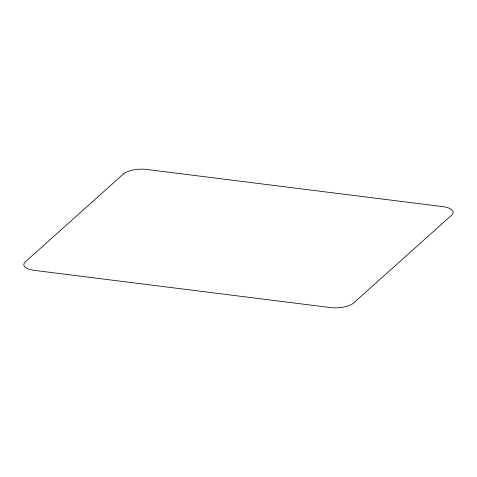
<?xml version="1.0" encoding="UTF-8"?>
<svg xmlns="http://www.w3.org/2000/svg" width="477" height="477" viewBox="0 0 477 477"><rect width="100%" height="100%" fill="white"/><g stroke="black" fill="none" stroke-linecap="round" stroke-linejoin="round"><path stroke-width="0.72" d="M123.382 174.027L25.442 261.754A17.643 6.809 -3.5 0 0 34.105 270.346L330.263 307.546A17.643 6.809 -3.5 0 0 353.618 302.973L451.558 215.246A17.643 6.809 -3.5 0 0 442.894 206.654L146.737 169.454A17.643 6.809 -3.5 0 0 123.382 174.027"/></g></svg>
